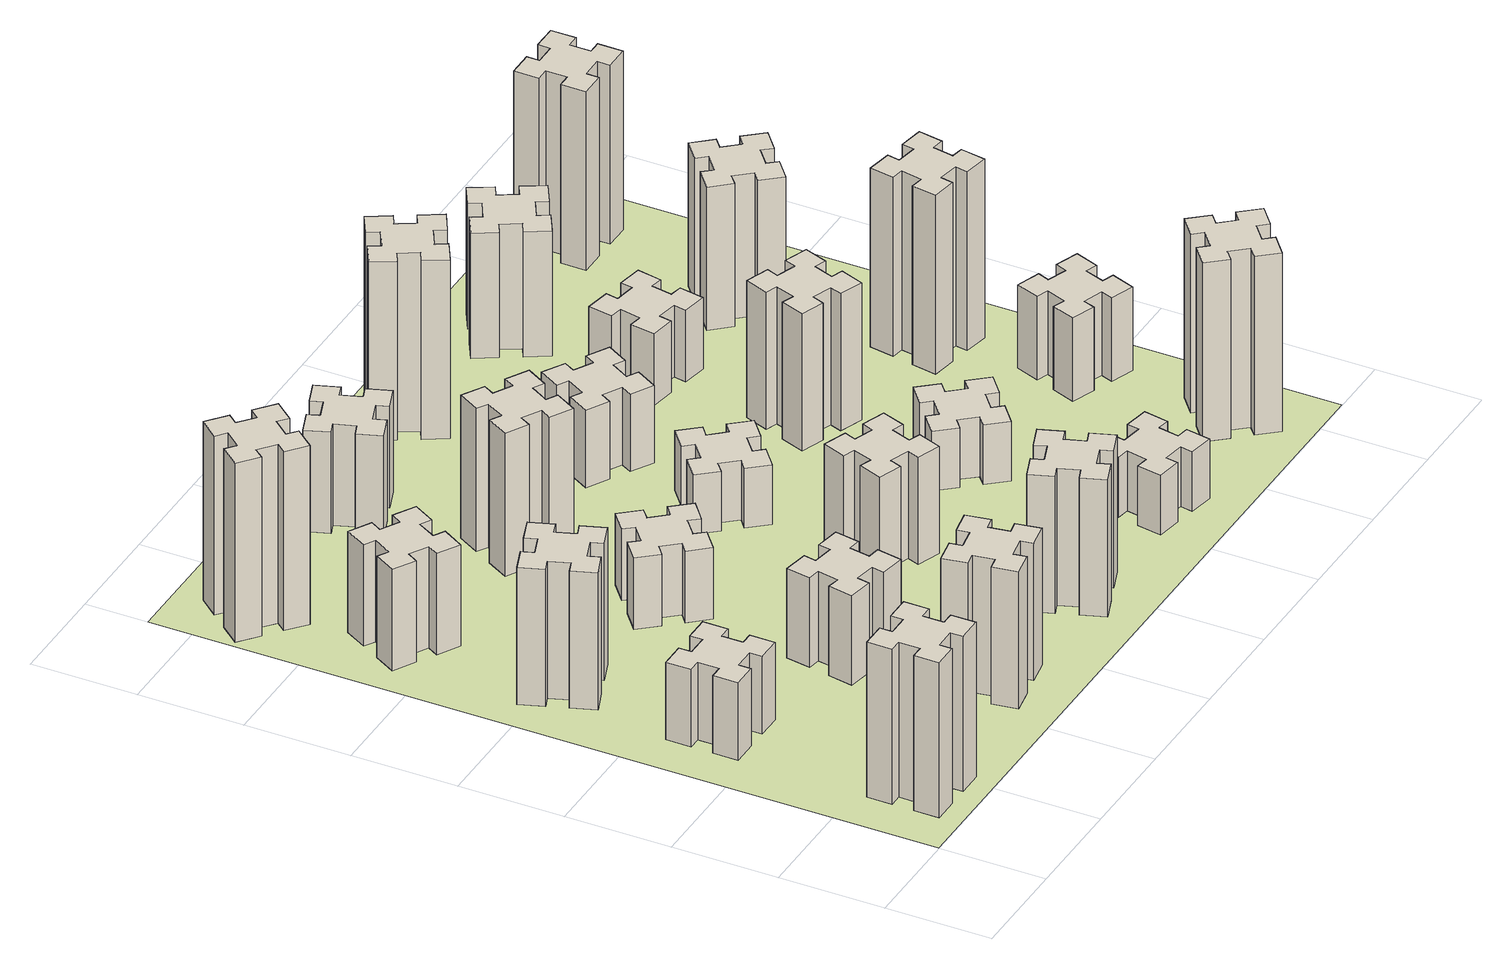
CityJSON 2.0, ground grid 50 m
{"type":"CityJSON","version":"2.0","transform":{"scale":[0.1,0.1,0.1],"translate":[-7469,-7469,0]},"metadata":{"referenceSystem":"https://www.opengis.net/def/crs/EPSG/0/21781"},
"CityObjects":{
"building1":{"type":"Building","attributes":{"class":"1000","function":"1000","usage":"1000","yearOfConstruction":2016,"roofType":"1000","measuredHeight":78,"storeysAboveGround":30,"storeysBelowGround":0},"geometry":[{"type":"Solid","lod":"1","boundaries":[[[[0,1,2,3,4,5,6,7,8,9,10,11,12,13,14,15,16,17,18,19]],[[17,16,20,21]],[[16,15,22,20]],[[15,14,23,22]],[[14,13,24,23]],[[13,12,25,24]],[[12,11,26,25]],[[11,10,27,26]],[[10,9,28,27]],[[9,8,29,28]],[[8,7,30,29]],[[7,6,31,30]],[[6,5,32,31]],[[5,4,33,32]],[[4,3,34,33]],[[3,2,35,34]],[[2,1,36,35]],[[1,0,37,36]],[[0,19,38,37]],[[19,18,39,38]],[[18,17,21,39]],[[24,25,26,27,28,29,30,31,32,33,34,35,36,37,38,39,21,20,22,23]]]]}]},
"building2":{"type":"Building","attributes":{"class":"1000","function":"1000","usage":"1000","yearOfConstruction":2016,"roofType":"1000","measuredHeight":39,"storeysAboveGround":30,"storeysBelowGround":0},"geometry":[{"type":"Solid","lod":"1","boundaries":[[[[40,41,42,43,44,45,46,47,48,49,50,51,52,53,54,55,56,57,58,59]],[[57,56,60,61]],[[56,55,62,60]],[[55,54,63,62]],[[54,53,64,63]],[[53,52,65,64]],[[52,51,66,65]],[[51,50,67,66]],[[50,49,68,67]],[[49,48,69,68]],[[48,47,70,69]],[[47,46,71,70]],[[46,45,72,71]],[[45,44,73,72]],[[44,43,74,73]],[[43,42,75,74]],[[42,41,76,75]],[[41,40,77,76]],[[40,59,78,77]],[[59,58,79,78]],[[58,57,61,79]],[[64,65,66,67,68,69,70,71,72,73,74,75,76,77,78,79,61,60,62,63]]]]}]},
"building3":{"type":"Building","attributes":{"class":"1000","function":"1000","usage":"1000","yearOfConstruction":2016,"roofType":"1000","measuredHeight":69,"storeysAboveGround":30,"storeysBelowGround":0},"geometry":[{"type":"Solid","lod":"1","boundaries":[[[[80,81,82,83,84,85,86,87,88,89,90,91,92,93,94,95,96,97,98,99]],[[97,96,100,101]],[[96,95,102,100]],[[95,94,103,102]],[[94,93,104,103]],[[93,92,105,104]],[[92,91,106,105]],[[91,90,107,106]],[[90,89,108,107]],[[89,88,109,108]],[[88,87,110,109]],[[87,86,111,110]],[[86,85,112,111]],[[85,84,113,112]],[[84,83,114,113]],[[83,82,115,114]],[[82,81,116,115]],[[81,80,117,116]],[[80,99,118,117]],[[99,98,119,118]],[[98,97,101,119]],[[104,105,106,107,108,109,110,111,112,113,114,115,116,117,118,119,101,100,102,103]]]]}]},
"building4":{"type":"Building","attributes":{"class":"1000","function":"1000","usage":"1000","yearOfConstruction":2016,"roofType":"1000","measuredHeight":51,"storeysAboveGround":30,"storeysBelowGround":0},"geometry":[{"type":"Solid","lod":"1","boundaries":[[[[120,121,122,123,124,125,126,127,128,129,130,131,132,133,134,135,136,137,138,139]],[[137,136,140,141]],[[136,135,142,140]],[[135,134,143,142]],[[134,133,144,143]],[[133,132,145,144]],[[132,131,146,145]],[[131,130,147,146]],[[130,129,148,147]],[[129,128,149,148]],[[128,127,150,149]],[[127,126,151,150]],[[126,125,152,151]],[[125,124,153,152]],[[124,123,154,153]],[[123,122,155,154]],[[122,121,156,155]],[[121,120,157,156]],[[120,139,158,157]],[[139,138,159,158]],[[138,137,141,159]],[[144,145,146,147,148,149,150,151,152,153,154,155,156,157,158,159,141,140,142,143]]]]}]},
"building5":{"type":"Building","attributes":{"class":"1000","function":"1000","usage":"1000","yearOfConstruction":2016,"roofType":"1000","measuredHeight":90,"storeysAboveGround":30,"storeysBelowGround":0},"geometry":[{"type":"Solid","lod":"1","boundaries":[[[[160,161,162,163,164,165,166,167,168,169,170,171,172,173,174,175,176,177,178,179]],[[177,176,180,181]],[[176,175,182,180]],[[175,174,183,182]],[[174,173,184,183]],[[173,172,185,184]],[[172,171,186,185]],[[171,170,187,186]],[[170,169,188,187]],[[169,168,189,188]],[[168,167,190,189]],[[167,166,191,190]],[[166,165,192,191]],[[165,164,193,192]],[[164,163,194,193]],[[163,162,195,194]],[[162,161,196,195]],[[161,160,197,196]],[[160,179,198,197]],[[179,178,199,198]],[[178,177,181,199]],[[184,185,186,187,188,189,190,191,192,193,194,195,196,197,198,199,181,180,182,183]]]]}]},
"building6":{"type":"Building","attributes":{"class":"1000","function":"1000","usage":"1000","yearOfConstruction":2016,"roofType":"1000","measuredHeight":69,"storeysAboveGround":30,"storeysBelowGround":0},"geometry":[{"type":"Solid","lod":"1","boundaries":[[[[200,201,202,203,204,205,206,207,208,209,210,211,212,213,214,215,216,217,218,219]],[[217,216,220,221]],[[216,215,222,220]],[[215,214,223,222]],[[214,213,224,223]],[[213,212,225,224]],[[212,211,226,225]],[[211,210,227,226]],[[210,209,228,227]],[[209,208,229,228]],[[208,207,230,229]],[[207,206,231,230]],[[206,205,232,231]],[[205,204,233,232]],[[204,203,234,233]],[[203,202,235,234]],[[202,201,236,235]],[[201,200,237,236]],[[200,219,238,237]],[[219,218,239,238]],[[218,217,221,239]],[[224,225,226,227,228,229,230,231,232,233,234,235,236,237,238,239,221,220,222,223]]]]}]},
"building7":{"type":"Building","attributes":{"class":"1000","function":"1000","usage":"1000","yearOfConstruction":2016,"roofType":"1000","measuredHeight":45,"storeysAboveGround":30,"storeysBelowGround":0},"geometry":[{"type":"Solid","lod":"1","boundaries":[[[[240,241,242,243,244,245,246,247,248,249,250,251,252,253,254,255,256,257,258,259]],[[257,256,260,261]],[[256,255,262,260]],[[255,254,263,262]],[[254,253,264,263]],[[253,252,265,264]],[[252,251,266,265]],[[251,250,267,266]],[[250,249,268,267]],[[249,248,269,268]],[[248,247,270,269]],[[247,246,271,270]],[[246,245,272,271]],[[245,244,273,272]],[[244,243,274,273]],[[243,242,275,274]],[[242,241,276,275]],[[241,240,277,276]],[[240,259,278,277]],[[259,258,279,278]],[[258,257,261,279]],[[264,265,266,267,268,269,270,271,272,273,274,275,276,277,278,279,261,260,262,263]]]]}]},
"building8":{"type":"Building","attributes":{"class":"1000","function":"1000","usage":"1000","yearOfConstruction":2016,"roofType":"1000","measuredHeight":36,"storeysAboveGround":30,"storeysBelowGround":0},"geometry":[{"type":"Solid","lod":"1","boundaries":[[[[280,281,282,283,284,285,286,287,288,289,290,291,292,293,294,295,296,297,298,299]],[[297,296,300,301]],[[296,295,302,300]],[[295,294,303,302]],[[294,293,304,303]],[[293,292,305,304]],[[292,291,306,305]],[[291,290,307,306]],[[290,289,308,307]],[[289,288,309,308]],[[288,287,310,309]],[[287,286,311,310]],[[286,285,312,311]],[[285,284,313,312]],[[284,283,314,313]],[[283,282,315,314]],[[282,281,316,315]],[[281,280,317,316]],[[280,299,318,317]],[[299,298,319,318]],[[298,297,301,319]],[[304,305,306,307,308,309,310,311,312,313,314,315,316,317,318,319,301,300,302,303]]]]}]},
"building9":{"type":"Building","attributes":{"class":"1000","function":"1000","usage":"1000","yearOfConstruction":2016,"roofType":"1000","measuredHeight":72,"storeysAboveGround":30,"storeysBelowGround":0},"geometry":[{"type":"Solid","lod":"1","boundaries":[[[[320,321,322,323,324,325,326,327,328,329,330,331,332,333,334,335,336,337,338,339]],[[337,336,340,341]],[[336,335,342,340]],[[335,334,343,342]],[[334,333,344,343]],[[333,332,345,344]],[[332,331,346,345]],[[331,330,347,346]],[[330,329,348,347]],[[329,328,349,348]],[[328,327,350,349]],[[327,326,351,350]],[[326,325,352,351]],[[325,324,353,352]],[[324,323,354,353]],[[323,322,355,354]],[[322,321,356,355]],[[321,320,357,356]],[[320,339,358,357]],[[339,338,359,358]],[[338,337,341,359]],[[344,345,346,347,348,349,350,351,352,353,354,355,356,357,358,359,341,340,342,343]]]]}]},
"building10":{"type":"Building","attributes":{"class":"1000","function":"1000","usage":"1000","yearOfConstruction":2016,"roofType":"1000","measuredHeight":69,"storeysAboveGround":30,"storeysBelowGround":0},"geometry":[{"type":"Solid","lod":"1","boundaries":[[[[360,361,362,363,364,365,366,367,368,369,370,371,372,373,374,375,376,377,378,379]],[[377,376,380,381]],[[376,375,382,380]],[[375,374,383,382]],[[374,373,384,383]],[[373,372,385,384]],[[372,371,386,385]],[[371,370,387,386]],[[370,369,388,387]],[[369,368,389,388]],[[368,367,390,389]],[[367,366,391,390]],[[366,365,392,391]],[[365,364,393,392]],[[364,363,394,393]],[[363,362,395,394]],[[362,361,396,395]],[[361,360,397,396]],[[360,379,398,397]],[[379,378,399,398]],[[378,377,381,399]],[[384,385,386,387,388,389,390,391,392,393,394,395,396,397,398,399,381,380,382,383]]]]}]},
"building11":{"type":"Building","attributes":{"class":"1000","function":"1000","usage":"1000","yearOfConstruction":2016,"roofType":"1000","measuredHeight":51,"storeysAboveGround":30,"storeysBelowGround":0},"geometry":[{"type":"Solid","lod":"1","boundaries":[[[[400,401,402,403,404,405,406,407,408,409,410,411,412,413,414,415,416,417,418,419]],[[417,416,420,421]],[[416,415,422,420]],[[415,414,423,422]],[[414,413,424,423]],[[413,412,425,424]],[[412,411,426,425]],[[411,410,427,426]],[[410,409,428,427]],[[409,408,429,428]],[[408,407,430,429]],[[407,406,431,430]],[[406,405,432,431]],[[405,404,433,432]],[[404,403,434,433]],[[403,402,435,434]],[[402,401,436,435]],[[401,400,437,436]],[[400,419,438,437]],[[419,418,439,438]],[[418,417,421,439]],[[424,425,426,427,428,429,430,431,432,433,434,435,436,437,438,439,421,420,422,423]]]]}]},
"building12":{"type":"Building","attributes":{"class":"1000","function":"1000","usage":"1000","yearOfConstruction":2016,"roofType":"1000","measuredHeight":54,"storeysAboveGround":30,"storeysBelowGround":0},"geometry":[{"type":"Solid","lod":"1","boundaries":[[[[440,441,442,443,444,445,446,447,448,449,450,451,452,453,454,455,456,457,458,459]],[[457,456,460,461]],[[456,455,462,460]],[[455,454,463,462]],[[454,453,464,463]],[[453,452,465,464]],[[452,451,466,465]],[[451,450,467,466]],[[450,449,468,467]],[[449,448,469,468]],[[448,447,470,469]],[[447,446,471,470]],[[446,445,472,471]],[[445,444,473,472]],[[444,443,474,473]],[[443,442,475,474]],[[442,441,476,475]],[[441,440,477,476]],[[440,459,478,477]],[[459,458,479,478]],[[458,457,461,479]],[[464,465,466,467,468,469,470,471,472,473,474,475,476,477,478,479,461,460,462,463]]]]}]},
"building13":{"type":"Building","attributes":{"class":"1000","function":"1000","usage":"1000","yearOfConstruction":2016,"roofType":"1000","measuredHeight":30,"storeysAboveGround":30,"storeysBelowGround":0},"geometry":[{"type":"Solid","lod":"1","boundaries":[[[[480,481,482,483,484,485,486,487,488,489,490,491,492,493,494,495,496,497,498,499]],[[497,496,500,501]],[[496,495,502,500]],[[495,494,503,502]],[[494,493,504,503]],[[493,492,505,504]],[[492,491,506,505]],[[491,490,507,506]],[[490,489,508,507]],[[489,488,509,508]],[[488,487,510,509]],[[487,486,511,510]],[[486,485,512,511]],[[485,484,513,512]],[[484,483,514,513]],[[483,482,515,514]],[[482,481,516,515]],[[481,480,517,516]],[[480,499,518,517]],[[499,498,519,518]],[[498,497,501,519]],[[504,505,506,507,508,509,510,511,512,513,514,515,516,517,518,519,501,500,502,503]]]]}]},
"building14":{"type":"Building","attributes":{"class":"1000","function":"1000","usage":"1000","yearOfConstruction":2016,"roofType":"1000","measuredHeight":39,"storeysAboveGround":30,"storeysBelowGround":0},"geometry":[{"type":"Solid","lod":"1","boundaries":[[[[520,521,522,523,524,525,526,527,528,529,530,531,532,533,534,535,536,537,538,539]],[[537,536,540,541]],[[536,535,542,540]],[[535,534,543,542]],[[534,533,544,543]],[[533,532,545,544]],[[532,531,546,545]],[[531,530,547,546]],[[530,529,548,547]],[[529,528,549,548]],[[528,527,550,549]],[[527,526,551,550]],[[526,525,552,551]],[[525,524,553,552]],[[524,523,554,553]],[[523,522,555,554]],[[522,521,556,555]],[[521,520,557,556]],[[520,539,558,557]],[[539,538,559,558]],[[538,537,541,559]],[[544,545,546,547,548,549,550,551,552,553,554,555,556,557,558,559,541,540,542,543]]]]}]},
"building15":{"type":"Building","attributes":{"class":"1000","function":"1000","usage":"1000","yearOfConstruction":2016,"roofType":"1000","measuredHeight":30,"storeysAboveGround":30,"storeysBelowGround":0},"geometry":[{"type":"Solid","lod":"1","boundaries":[[[[560,561,562,563,564,565,566,567,568,569,570,571,572,573,574,575,576,577,578,579]],[[577,576,580,581]],[[576,575,582,580]],[[575,574,583,582]],[[574,573,584,583]],[[573,572,585,584]],[[572,571,586,585]],[[571,570,587,586]],[[570,569,588,587]],[[569,568,589,588]],[[568,567,590,589]],[[567,566,591,590]],[[566,565,592,591]],[[565,564,593,592]],[[564,563,594,593]],[[563,562,595,594]],[[562,561,596,595]],[[561,560,597,596]],[[560,579,598,597]],[[579,578,599,598]],[[578,577,581,599]],[[584,585,586,587,588,589,590,591,592,593,594,595,596,597,598,599,581,580,582,583]]]]}]},
"building16":{"type":"Building","attributes":{"class":"1000","function":"1000","usage":"1000","yearOfConstruction":2016,"roofType":"1000","measuredHeight":90,"storeysAboveGround":30,"storeysBelowGround":0},"geometry":[{"type":"Solid","lod":"1","boundaries":[[[[600,601,602,603,604,605,606,607,608,609,610,611,612,613,614,615,616,617,618,619]],[[617,616,620,621]],[[616,615,622,620]],[[615,614,623,622]],[[614,613,624,623]],[[613,612,625,624]],[[612,611,626,625]],[[611,610,627,626]],[[610,609,628,627]],[[609,608,629,628]],[[608,607,630,629]],[[607,606,631,630]],[[606,605,632,631]],[[605,604,633,632]],[[604,603,634,633]],[[603,602,635,634]],[[602,601,636,635]],[[601,600,637,636]],[[600,619,638,637]],[[619,618,639,638]],[[618,617,621,639]],[[624,625,626,627,628,629,630,631,632,633,634,635,636,637,638,639,621,620,622,623]]]]}]},
"building17":{"type":"Building","attributes":{"class":"1000","function":"1000","usage":"1000","yearOfConstruction":2016,"roofType":"1000","measuredHeight":30,"storeysAboveGround":30,"storeysBelowGround":0},"geometry":[{"type":"Solid","lod":"1","boundaries":[[[[640,641,642,643,644,645,646,647,648,649,650,651,652,653,654,655,656,657,658,659]],[[657,656,660,661]],[[656,655,662,660]],[[655,654,663,662]],[[654,653,664,663]],[[653,652,665,664]],[[652,651,666,665]],[[651,650,667,666]],[[650,649,668,667]],[[649,648,669,668]],[[648,647,670,669]],[[647,646,671,670]],[[646,645,672,671]],[[645,644,673,672]],[[644,643,674,673]],[[643,642,675,674]],[[642,641,676,675]],[[641,640,677,676]],[[640,659,678,677]],[[659,658,679,678]],[[658,657,661,679]],[[664,665,666,667,668,669,670,671,672,673,674,675,676,677,678,679,661,660,662,663]]]]}]},
"building18":{"type":"Building","attributes":{"class":"1000","function":"1000","usage":"1000","yearOfConstruction":2016,"roofType":"1000","measuredHeight":69,"storeysAboveGround":30,"storeysBelowGround":0},"geometry":[{"type":"Solid","lod":"1","boundaries":[[[[680,681,682,683,684,685,686,687,688,689,690,691,692,693,694,695,696,697,698,699]],[[697,696,700,701]],[[696,695,702,700]],[[695,694,703,702]],[[694,693,704,703]],[[693,692,705,704]],[[692,691,706,705]],[[691,690,707,706]],[[690,689,708,707]],[[689,688,709,708]],[[688,687,710,709]],[[687,686,711,710]],[[686,685,712,711]],[[685,684,713,712]],[[684,683,714,713]],[[683,682,715,714]],[[682,681,716,715]],[[681,680,717,716]],[[680,699,718,717]],[[699,698,719,718]],[[698,697,701,719]],[[704,705,706,707,708,709,710,711,712,713,714,715,716,717,718,719,701,700,702,703]]]]}]},
"building19":{"type":"Building","attributes":{"class":"1000","function":"1000","usage":"1000","yearOfConstruction":2016,"roofType":"1000","measuredHeight":36,"storeysAboveGround":30,"storeysBelowGround":0},"geometry":[{"type":"Solid","lod":"1","boundaries":[[[[720,721,722,723,724,725,726,727,728,729,730,731,732,733,734,735,736,737,738,739]],[[737,736,740,741]],[[736,735,742,740]],[[735,734,743,742]],[[734,733,744,743]],[[733,732,745,744]],[[732,731,746,745]],[[731,730,747,746]],[[730,729,748,747]],[[729,728,749,748]],[[728,727,750,749]],[[727,726,751,750]],[[726,725,752,751]],[[725,724,753,752]],[[724,723,754,753]],[[723,722,755,754]],[[722,721,756,755]],[[721,720,757,756]],[[720,739,758,757]],[[739,738,759,758]],[[738,737,741,759]],[[744,745,746,747,748,749,750,751,752,753,754,755,756,757,758,759,741,740,742,743]]]]}]},
"building20":{"type":"Building","attributes":{"class":"1000","function":"1000","usage":"1000","yearOfConstruction":2016,"roofType":"1000","measuredHeight":90,"storeysAboveGround":30,"storeysBelowGround":0},"geometry":[{"type":"Solid","lod":"1","boundaries":[[[[760,761,762,763,764,765,766,767,768,769,770,771,772,773,774,775,776,777,778,779]],[[777,776,780,781]],[[776,775,782,780]],[[775,774,783,782]],[[774,773,784,783]],[[773,772,785,784]],[[772,771,786,785]],[[771,770,787,786]],[[770,769,788,787]],[[769,768,789,788]],[[768,767,790,789]],[[767,766,791,790]],[[766,765,792,791]],[[765,764,793,792]],[[764,763,794,793]],[[763,762,795,794]],[[762,761,796,795]],[[761,760,797,796]],[[760,779,798,797]],[[779,778,799,798]],[[778,777,781,799]],[[784,785,786,787,788,789,790,791,792,793,794,795,796,797,798,799,781,780,782,783]]]]}]},
"building21":{"type":"Building","attributes":{"class":"1000","function":"1000","usage":"1000","yearOfConstruction":2016,"roofType":"1000","measuredHeight":63,"storeysAboveGround":30,"storeysBelowGround":0},"geometry":[{"type":"Solid","lod":"1","boundaries":[[[[800,801,802,803,804,805,806,807,808,809,810,811,812,813,814,815,816,817,818,819]],[[817,816,820,821]],[[816,815,822,820]],[[815,814,823,822]],[[814,813,824,823]],[[813,812,825,824]],[[812,811,826,825]],[[811,810,827,826]],[[810,809,828,827]],[[809,808,829,828]],[[808,807,830,829]],[[807,806,831,830]],[[806,805,832,831]],[[805,804,833,832]],[[804,803,834,833]],[[803,802,835,834]],[[802,801,836,835]],[[801,800,837,836]],[[800,819,838,837]],[[819,818,839,838]],[[818,817,821,839]],[[824,825,826,827,828,829,830,831,832,833,834,835,836,837,838,839,821,820,822,823]]]]}]},
"building22":{"type":"Building","attributes":{"class":"1000","function":"1000","usage":"1000","yearOfConstruction":2016,"roofType":"1000","measuredHeight":42,"storeysAboveGround":30,"storeysBelowGround":0},"geometry":[{"type":"Solid","lod":"1","boundaries":[[[[840,841,842,843,844,845,846,847,848,849,850,851,852,853,854,855,856,857,858,859]],[[857,856,860,861]],[[856,855,862,860]],[[855,854,863,862]],[[854,853,864,863]],[[853,852,865,864]],[[852,851,866,865]],[[851,850,867,866]],[[850,849,868,867]],[[849,848,869,868]],[[848,847,870,869]],[[847,846,871,870]],[[846,845,872,871]],[[845,844,873,872]],[[844,843,874,873]],[[843,842,875,874]],[[842,841,876,875]],[[841,840,877,876]],[[840,859,878,877]],[[859,858,879,878]],[[858,857,861,879]],[[864,865,866,867,868,869,870,871,872,873,874,875,876,877,878,879,861,860,862,863]]]]}]},
"building23":{"type":"Building","attributes":{"class":"1000","function":"1000","usage":"1000","yearOfConstruction":2016,"roofType":"1000","measuredHeight":90,"storeysAboveGround":30,"storeysBelowGround":0},"geometry":[{"type":"Solid","lod":"1","boundaries":[[[[880,881,882,883,884,885,886,887,888,889,890,891,892,893,894,895,896,897,898,899]],[[897,896,900,901]],[[896,895,902,900]],[[895,894,903,902]],[[894,893,904,903]],[[893,892,905,904]],[[892,891,906,905]],[[891,890,907,906]],[[890,889,908,907]],[[889,888,909,908]],[[888,887,910,909]],[[887,886,911,910]],[[886,885,912,911]],[[885,884,913,912]],[[884,883,914,913]],[[883,882,915,914]],[[882,881,916,915]],[[881,880,917,916]],[[880,899,918,917]],[[899,898,919,918]],[[898,897,901,919]],[[904,905,906,907,908,909,910,911,912,913,914,915,916,917,918,919,901,900,902,903]]]]}]},
"building24":{"type":"Building","attributes":{"class":"1000","function":"1000","usage":"1000","yearOfConstruction":2016,"roofType":"1000","measuredHeight":72,"storeysAboveGround":30,"storeysBelowGround":0},"geometry":[{"type":"Solid","lod":"1","boundaries":[[[[920,921,922,923,924,925,926,927,928,929,930,931,932,933,934,935,936,937,938,939]],[[937,936,940,941]],[[936,935,942,940]],[[935,934,943,942]],[[934,933,944,943]],[[933,932,945,944]],[[932,931,946,945]],[[931,930,947,946]],[[930,929,948,947]],[[929,928,949,948]],[[928,927,950,949]],[[927,926,951,950]],[[926,925,952,951]],[[925,924,953,952]],[[924,923,954,953]],[[923,922,955,954]],[[922,921,956,955]],[[921,920,957,956]],[[920,939,958,957]],[[939,938,959,958]],[[938,937,941,959]],[[944,945,946,947,948,949,950,951,952,953,954,955,956,957,958,959,941,940,942,943]]]]}]},
"building25":{"type":"Building","attributes":{"class":"1000","function":"1000","usage":"1000","yearOfConstruction":2016,"roofType":"1000","measuredHeight":90,"storeysAboveGround":30,"storeysBelowGround":0},"geometry":[{"type":"Solid","lod":"1","boundaries":[[[[960,961,962,963,964,965,966,967,968,969,970,971,972,973,974,975,976,977,978,979]],[[977,976,980,981]],[[976,975,982,980]],[[975,974,983,982]],[[974,973,984,983]],[[973,972,985,984]],[[972,971,986,985]],[[971,970,987,986]],[[970,969,988,987]],[[969,968,989,988]],[[968,967,990,989]],[[967,966,991,990]],[[966,965,992,991]],[[965,964,993,992]],[[964,963,994,993]],[[963,962,995,994]],[[962,961,996,995]],[[961,960,997,996]],[[960,979,998,997]],[[979,978,999,998]],[[978,977,981,999]],[[984,985,986,987,988,989,990,991,992,993,994,995,996,997,998,999,981,980,982,983]]]]}]},
"landuse1":{"type":"LandUse","attributes":{"name":"plot1","function":"1010"},"geometry":[{"type":"MultiSurface","lod":"1","boundaries":[[[1000,1001,1002,1003]]]}]}
},
"vertices":[
[485,225,0],[485,325,0],[545,325,0],[545,445,0],[425,445,0],[425,385,0],[325,385,0],[325,445,0],[205,445,0],[205,325,0],[265,325,0],[265,225,0],[205,225,0],[205,105,0],[325,105,0],[325,165,0],[425,165,0],[425,105,0],[545,105,0],[545,225,0],[425,165,780],[425,105,780],[325,165,780],[325,105,780],[205,105,780],[205,225,780],[265,225,780],[265,325,780],[205,325,780],[205,445,780],[325,445,780],[325,385,780],[425,385,780],[425,445,780],[545,445,780],[545,325,780],[485,325,780],[485,225,780],[545,225,780],[545,105,780],
[485,1165,0],[485,1265,0],[545,1265,0],[545,1385,0],[425,1385,0],[425,1325,0],[325,1325,0],[325,1385,0],[205,1385,0],[205,1265,0],[265,1265,0],[265,1165,0],[205,1165,0],[205,1045,0],[325,1045,0],[325,1105,0],[425,1105,0],[425,1045,0],[545,1045,0],[545,1165,0],[425,1105,390],[425,1045,390],[325,1105,390],[325,1045,390],[205,1045,390],[205,1165,390],[265,1165,390],[265,1265,390],[205,1265,390],[205,1385,390],[325,1385,390],[325,1325,390],[425,1325,390],[425,1385,390],[545,1385,390],[545,1265,390],[485,1265,390],[485,1165,390],[545,1165,390],[545,1045,390],
[366,1835,0],[460,1869,0],[480,1813,0],[593,1854,0],[552,1967,0],[496,1946,0],[462,2040,0],[518,2060,0],[477,2173,0],[364,2132,0],[385,2076,0],[291,2042,0],[270,2098,0],[157,2057,0],[199,1944,0],[255,1965,0],[289,1871,0],[233,1850,0],[274,1737,0],[387,1779,0],[289,1871,690],[233,1850,690],[255,1965,690],[199,1944,690],[157,2057,690],[270,2098,690],[291,2042,690],[385,2076,690],[364,2132,690],[477,2173,690],[518,2060,690],[462,2040,690],[496,1946,690],[552,1967,690],[593,1854,690],[480,1813,690],[460,1869,690],[366,1835,690],[387,1779,690],[274,1737,690],
[446,2597,0],[496,2684,0],[548,2654,0],[608,2758,0],[504,2818,0],[474,2766,0],[387,2816,0],[417,2868,0],[313,2928,0],[253,2824,0],[305,2794,0],[255,2707,0],[203,2737,0],[143,2633,0],[247,2573,0],[277,2625,0],[364,2575,0],[334,2523,0],[438,2463,0],[498,2567,0],[364,2575,510],[334,2523,510],[277,2625,510],[247,2573,510],[143,2633,510],[203,2737,510],[255,2707,510],[305,2794,510],[253,2824,510],[313,2928,510],[417,2868,510],[387,2816,510],[474,2766,510],[504,2818,510],[608,2758,510],[548,2654,510],[496,2684,510],[446,2597,510],[498,2567,510],[438,2463,510],
[384,3387,0],[308,3452,0],[346,3498,0],[254,3575,0],[177,3483,0],[223,3444,0],[159,3368,0],[113,3406,0],[36,3314,0],[128,3237,0],[166,3283,0],[243,3219,0],[204,3173,0],[296,3096,0],[373,3188,0],[327,3226,0],[392,3303,0],[438,3264,0],[515,3356,0],[423,3433,0],[392,3303,900],[438,3264,900],[327,3226,900],[373,3188,900],[296,3096,900],[204,3173,900],[243,3219,900],[166,3283,900],[128,3237,900],[36,3314,900],[113,3406,900],[159,3368,900],[223,3444,900],[177,3483,900],[254,3575,900],[346,3498,900],[308,3452,900],[384,3387,900],[423,3433,900],[515,3356,900],
[1332,345,0],[1315,444,0],[1374,454,0],[1353,572,0],[1235,551,0],[1245,492,0],[1147,475,0],[1137,534,0],[1018,513,0],[1039,395,0],[1098,405,0],[1116,307,0],[1057,297,0],[1077,178,0],[1196,199,0],[1185,258,0],[1284,276,0],[1294,217,0],[1412,237,0],[1391,356,0],[1284,276,690],[1294,217,690],[1185,258,690],[1196,199,690],[1077,178,690],[1057,297,690],[1116,307,690],[1098,405,690],[1039,395,690],[1018,513,690],[1137,534,690],[1147,475,690],[1245,492,690],[1235,551,690],[1353,572,690],[1374,454,690],[1315,444,690],[1332,345,690],[1391,356,690],[1412,237,690],
[1047,916,0],[1145,898,0],[1135,839,0],[1253,818,0],[1274,937,0],[1215,947,0],[1232,1045,0],[1291,1035,0],[1312,1153,0],[1194,1174,0],[1184,1115,0],[1085,1132,0],[1096,1191,0],[977,1212,0],[957,1094,0],[1016,1084,0],[998,985,0],[939,996,0],[918,877,0],[1037,857,0],[998,985,450],[939,996,450],[1016,1084,450],[957,1094,450],[977,1212,450],[1096,1191,450],[1085,1132,450],[1184,1115,450],[1194,1174,450],[1312,1153,450],[1291,1035,450],[1232,1045,450],[1215,947,450],[1274,937,450],[1253,818,450],[1135,839,450],[1145,898,450],[1047,916,450],[1037,857,450],[918,877,450],
[1083,1972,0],[1006,1907,0],[968,1953,0],[876,1876,0],[953,1784,0],[999,1823,0],[1063,1746,0],[1017,1708,0],[1094,1616,0],[1186,1693,0],[1148,1739,0],[1224,1803,0],[1263,1757,0],[1355,1834,0],[1278,1926,0],[1232,1888,0],[1167,1964,0],[1213,2003,0],[1136,2095,0],[1044,2018,0],[1167,1964,360],[1213,2003,360],[1232,1888,360],[1278,1926,360],[1355,1834,360],[1263,1757,360],[1224,1803,360],[1148,1739,360],[1186,1693,360],[1094,1616,360],[1017,1708,360],[1063,1746,360],[999,1823,360],[953,1784,360],[876,1876,360],[968,1953,360],[1006,1907,360],[1083,1972,360],[1044,2018,360],[1136,2095,360],
[1314,2666,0],[1227,2716,0],[1257,2768,0],[1153,2828,0],[1093,2724,0],[1145,2694,0],[1095,2607,0],[1043,2637,0],[983,2533,0],[1087,2473,0],[1117,2525,0],[1204,2475,0],[1174,2423,0],[1278,2363,0],[1338,2467,0],[1286,2497,0],[1336,2584,0],[1388,2554,0],[1448,2658,0],[1344,2718,0],[1336,2584,720],[1388,2554,720],[1286,2497,720],[1338,2467,720],[1278,2363,720],[1174,2423,720],[1204,2475,720],[1117,2525,720],[1087,2473,720],[983,2533,720],[1043,2637,720],[1095,2607,720],[1145,2694,720],[1093,2724,720],[1153,2828,720],[1257,2768,720],[1227,2716,720],[1314,2666,720],[1344,2718,720],[1448,2658,720],
[1965,496,0],[1871,462,0],[1850,518,0],[1737,477,0],[1779,364,0],[1835,385,0],[1869,291,0],[1813,270,0],[1854,157,0],[1967,199,0],[1946,255,0],[2040,289,0],[2060,233,0],[2173,274,0],[2132,387,0],[2076,366,0],[2042,460,0],[2098,480,0],[2057,593,0],[1944,552,0],[2042,460,690],[2098,480,690],[2076,366,690],[2132,387,690],[2173,274,690],[2060,233,690],[2040,289,690],[1946,255,690],[1967,199,690],[1854,157,690],[1813,270,690],[1869,291,690],[1835,385,690],[1779,364,690],[1737,477,690],[1850,518,690],[1871,462,690],[1965,496,690],[1944,552,690],[2057,593,690],
[1125,3456,0],[1031,3422,0],[1010,3478,0],[897,3437,0],[939,3324,0],[995,3345,0],[1029,3251,0],[973,3230,0],[1014,3117,0],[1127,3159,0],[1106,3215,0],[1200,3249,0],[1220,3193,0],[1333,3234,0],[1292,3347,0],[1236,3326,0],[1202,3420,0],[1258,3440,0],[1217,3553,0],[1104,3512,0],[1202,3420,510],[1258,3440,510],[1236,3326,510],[1292,3347,510],[1333,3234,510],[1220,3193,510],[1200,3249,510],[1106,3215,510],[1127,3159,510],[1014,3117,510],[973,3230,510],[1029,3251,510],[995,3345,510],[939,3324,510],[897,3437,510],[1010,3478,510],[1031,3422,510],[1125,3456,510],[1104,3512,510],[1217,3553,510],
[1769,1300,0],[1735,1206,0],[1679,1227,0],[1637,1114,0],[1750,1073,0],[1771,1129,0],[1865,1095,0],[1844,1039,0],[1957,997,0],[1998,1110,0],[1942,1131,0],[1976,1225,0],[2032,1204,0],[2073,1317,0],[1960,1358,0],[1940,1302,0],[1846,1336,0],[1867,1392,0],[1754,1433,0],[1713,1320,0],[1846,1336,540],[1867,1392,540],[1940,1302,540],[1960,1358,540],[2073,1317,540],[2032,1204,540],[1976,1225,540],[1942,1131,540],[1998,1110,540],[1957,997,540],[1844,1039,540],[1865,1095,540],[1771,1129,540],[1750,1073,540],[1637,1114,540],[1679,1227,540],[1735,1206,540],[1769,1300,540],[1713,1320,540],[1754,1433,540],
[1972,1988,0],[1907,2064,0],[1953,2103,0],[1876,2195,0],[1784,2118,0],[1823,2072,0],[1746,2007,0],[1708,2053,0],[1616,1976,0],[1693,1884,0],[1739,1923,0],[1803,1846,0],[1757,1808,0],[1834,1716,0],[1926,1793,0],[1888,1839,0],[1964,1903,0],[2003,1857,0],[2095,1934,0],[2018,2026,0],[1964,1903,300],[2003,1857,300],[1888,1839,300],[1926,1793,300],[1834,1716,300],[1757,1808,300],[1803,1846,300],[1739,1923,300],[1693,1884,300],[1616,1976,300],[1708,2053,300],[1746,2007,300],[1823,2072,300],[1784,2118,300],[1876,2195,300],[1953,2103,300],[1907,2064,300],[1972,1988,300],[2018,2026,300],[2095,1934,300],
[2026,2497,0],[2076,2584,0],[2128,2554,0],[2188,2658,0],[2084,2718,0],[2054,2666,0],[1967,2716,0],[1997,2768,0],[1893,2828,0],[1833,2724,0],[1885,2694,0],[1835,2607,0],[1783,2637,0],[1723,2533,0],[1827,2473,0],[1857,2525,0],[1944,2475,0],[1914,2423,0],[2018,2363,0],[2078,2467,0],[1944,2475,390],[1914,2423,390],[1857,2525,390],[1827,2473,390],[1723,2533,390],[1783,2637,390],[1835,2607,390],[1885,2694,390],[1833,2724,390],[1893,2828,390],[1997,2768,390],[1967,2716,390],[2054,2666,390],[2084,2718,390],[2188,2658,390],[2128,2554,390],[2076,2584,390],[2026,2497,390],[2078,2467,390],[2018,2363,390],
[2596,444,0],[2578,345,0],[2519,356,0],[2498,237,0],[2617,217,0],[2627,276,0],[2725,258,0],[2715,199,0],[2833,178,0],[2854,297,0],[2795,307,0],[2812,405,0],[2871,395,0],[2892,513,0],[2774,534,0],[2764,475,0],[2665,492,0],[2676,551,0],[2557,572,0],[2537,454,0],[2665,492,300],[2676,551,300],[2764,475,300],[2774,534,300],[2892,513,300],[2871,395,300],[2812,405,300],[2795,307,300],[2854,297,300],[2833,178,300],[2715,199,300],[2725,258,300],[2627,276,300],[2617,217,300],[2498,237,300],[2519,356,300],[2578,345,300],[2596,444,300],[2537,454,300],[2557,572,300],
[1844,3556,0],[1757,3506,0],[1727,3558,0],[1623,3498,0],[1683,3394,0],[1735,3424,0],[1785,3337,0],[1733,3307,0],[1793,3203,0],[1897,3263,0],[1867,3315,0],[1954,3365,0],[1984,3313,0],[2088,3373,0],[2028,3477,0],[1976,3447,0],[1926,3534,0],[1978,3564,0],[1918,3668,0],[1814,3608,0],[1926,3534,900],[1978,3564,900],[1976,3447,900],[2028,3477,900],[2088,3373,900],[1984,3313,900],[1954,3365,900],[1867,3315,900],[1897,3263,900],[1793,3203,900],[1733,3307,900],[1785,3337,900],[1735,3424,900],[1683,3394,900],[1623,3498,900],[1727,3558,900],[1757,3506,900],[1844,3556,900],[1814,3608,900],[1918,3668,900],
[2628,1099,0],[2704,1163,0],[2743,1117,0],[2835,1194,0],[2758,1286,0],[2712,1248,0],[2647,1324,0],[2693,1363,0],[2616,1455,0],[2524,1378,0],[2563,1332,0],[2486,1267,0],[2448,1313,0],[2356,1236,0],[2433,1144,0],[2479,1183,0],[2543,1106,0],[2497,1068,0],[2574,976,0],[2666,1053,0],[2543,1106,300],[2497,1068,300],[2479,1183,300],[2433,1144,300],[2356,1236,300],[2448,1313,300],[2486,1267,300],[2563,1332,300],[2524,1378,300],[2616,1455,300],[2693,1363,300],[2647,1324,300],[2712,1248,300],[2758,1286,300],[2835,1194,300],[2743,1117,300],[2704,1163,300],[2628,1099,300],[2666,1053,300],[2574,976,300],
[2682,1871,0],[2716,1965,0],[2772,1944,0],[2813,2057,0],[2700,2098,0],[2680,2042,0],[2586,2076,0],[2607,2132,0],[2494,2173,0],[2453,2060,0],[2509,2040,0],[2475,1946,0],[2419,1967,0],[2377,1854,0],[2490,1813,0],[2511,1869,0],[2605,1835,0],[2584,1779,0],[2697,1737,0],[2738,1850,0],[2605,1835,690],[2584,1779,690],[2511,1869,690],[2490,1813,690],[2377,1854,690],[2419,1967,690],[2475,1946,690],[2509,2040,690],[2453,2060,690],[2494,2173,690],[2607,2132,690],[2586,2076,690],[2680,2042,690],[2700,2098,690],[2813,2057,690],[2772,1944,690],[2716,1965,690],[2682,1871,690],[2738,1850,690],[2697,1737,690],
[2664,2795,0],[2565,2812,0],[2576,2871,0],[2457,2892,0],[2437,2774,0],[2496,2764,0],[2478,2665,0],[2419,2676,0],[2398,2557,0],[2517,2537,0],[2527,2596,0],[2625,2578,0],[2615,2519,0],[2733,2498,0],[2754,2617,0],[2695,2627,0],[2712,2725,0],[2771,2715,0],[2792,2833,0],[2674,2854,0],[2712,2725,360],[2771,2715,360],[2695,2627,360],[2754,2617,360],[2733,2498,360],[2615,2519,360],[2625,2578,360],[2527,2596,360],[2517,2537,360],[2398,2557,360],[2419,2676,360],[2478,2665,360],[2496,2764,360],[2437,2774,360],[2457,2892,360],[2576,2871,360],[2565,2812,360],[2664,2795,360],[2674,2854,360],[2792,2833,360],
[3468,259,0],[3544,323,0],[3583,277,0],[3675,354,0],[3598,446,0],[3552,408,0],[3487,484,0],[3533,523,0],[3456,615,0],[3364,538,0],[3403,492,0],[3326,427,0],[3288,473,0],[3196,396,0],[3273,304,0],[3319,343,0],[3383,266,0],[3337,228,0],[3414,136,0],[3506,213,0],[3383,266,900],[3337,228,900],[3319,343,900],[3273,304,900],[3196,396,900],[3288,473,900],[3326,427,900],[3403,492,900],[3364,538,900],[3456,615,900],[3533,523,900],[3487,484,900],[3552,408,900],[3598,446,900],[3675,354,900],[3583,277,900],[3544,323,900],[3468,259,900],[3506,213,900],[3414,136,900],
[2716,3347,0],[2666,3434,0],[2718,3464,0],[2658,3568,0],[2554,3508,0],[2584,3456,0],[2497,3406,0],[2467,3458,0],[2363,3398,0],[2423,3294,0],[2475,3324,0],[2525,3237,0],[2473,3207,0],[2533,3103,0],[2637,3163,0],[2607,3215,0],[2694,3265,0],[2724,3213,0],[2828,3273,0],[2768,3377,0],[2694,3265,630],[2724,3213,630],[2607,3215,630],[2637,3163,630],[2533,3103,630],[2473,3207,630],[2525,3237,630],[2475,3324,630],[2423,3294,630],[2363,3398,630],[2467,3458,630],[2497,3406,630],[2584,3456,630],[2554,3508,630],[2658,3568,630],[2718,3464,630],[2666,3434,630],[2716,3347,630],[2768,3377,630],[2828,3273,630],
[3351,1029,0],[3445,995,0],[3424,939,0],[3537,897,0],[3578,1010,0],[3522,1031,0],[3556,1125,0],[3612,1104,0],[3653,1217,0],[3540,1258,0],[3520,1202,0],[3426,1236,0],[3447,1292,0],[3334,1333,0],[3293,1220,0],[3349,1200,0],[3315,1106,0],[3259,1127,0],[3217,1014,0],[3330,973,0],[3315,1106,420],[3259,1127,420],[3349,1200,420],[3293,1220,420],[3334,1333,420],[3447,1292,420],[3426,1236,420],[3520,1202,420],[3540,1258,420],[3653,1217,420],[3612,1104,420],[3556,1125,420],[3522,1031,420],[3578,1010,420],[3537,897,420],[3424,939,420],[3445,995,420],[3351,1029,420],[3330,973,420],[3217,1014,420],
[3267,1656,0],[3365,1638,0],[3355,1579,0],[3473,1558,0],[3494,1677,0],[3435,1687,0],[3452,1785,0],[3511,1775,0],[3532,1893,0],[3414,1914,0],[3404,1855,0],[3305,1872,0],[3316,1931,0],[3197,1952,0],[3177,1834,0],[3236,1824,0],[3218,1725,0],[3159,1736,0],[3138,1617,0],[3257,1597,0],[3218,1725,900],[3159,1736,900],[3236,1824,900],[3177,1834,900],[3197,1952,900],[3316,1931,900],[3305,1872,900],[3404,1855,900],[3414,1914,900],[3532,1893,900],[3511,1775,900],[3452,1785,900],[3435,1687,900],[3494,1677,900],[3473,1558,900],[3355,1579,900],[3365,1638,900],[3267,1656,900],[3257,1597,900],[3138,1617,900],
[3119,2563,0],[3183,2486,0],[3137,2448,0],[3214,2356,0],[3306,2433,0],[3268,2479,0],[3344,2543,0],[3383,2497,0],[3475,2574,0],[3398,2666,0],[3352,2628,0],[3287,2704,0],[3333,2743,0],[3256,2835,0],[3164,2758,0],[3203,2712,0],[3126,2647,0],[3088,2693,0],[2996,2616,0],[3073,2524,0],[3126,2647,720],[3088,2693,720],[3203,2712,720],[3164,2758,720],[3256,2835,720],[3333,2743,720],[3287,2704,720],[3352,2628,720],[3398,2666,720],[3475,2574,720],[3383,2497,720],[3344,2543,720],[3268,2479,720],[3306,2433,720],[3214,2356,720],[3137,2448,720],[3183,2486,720],[3119,2563,720],[3073,2524,720],[2996,2616,720],
[3285,3325,0],[3385,3325,0],[3385,3265,0],[3505,3265,0],[3505,3385,0],[3445,3385,0],[3445,3485,0],[3505,3485,0],[3505,3605,0],[3385,3605,0],[3385,3545,0],[3285,3545,0],[3285,3605,0],[3165,3605,0],[3165,3485,0],[3225,3485,0],[3225,3385,0],[3165,3385,0],[3165,3265,0],[3285,3265,0],[3225,3385,900],[3165,3385,900],[3225,3485,900],[3165,3485,900],[3165,3605,900],[3285,3605,900],[3285,3545,900],[3385,3545,900],[3385,3605,900],[3505,3605,900],[3505,3485,900],[3445,3485,900],[3445,3385,900],[3505,3385,900],[3505,3265,900],[3385,3265,900],[3385,3325,900],[3285,3325,900],[3285,3265,900],[3165,3265,900],
[5,3705,0],[3705,3705,0],[3705,5,0],[5,5,0]
]}
